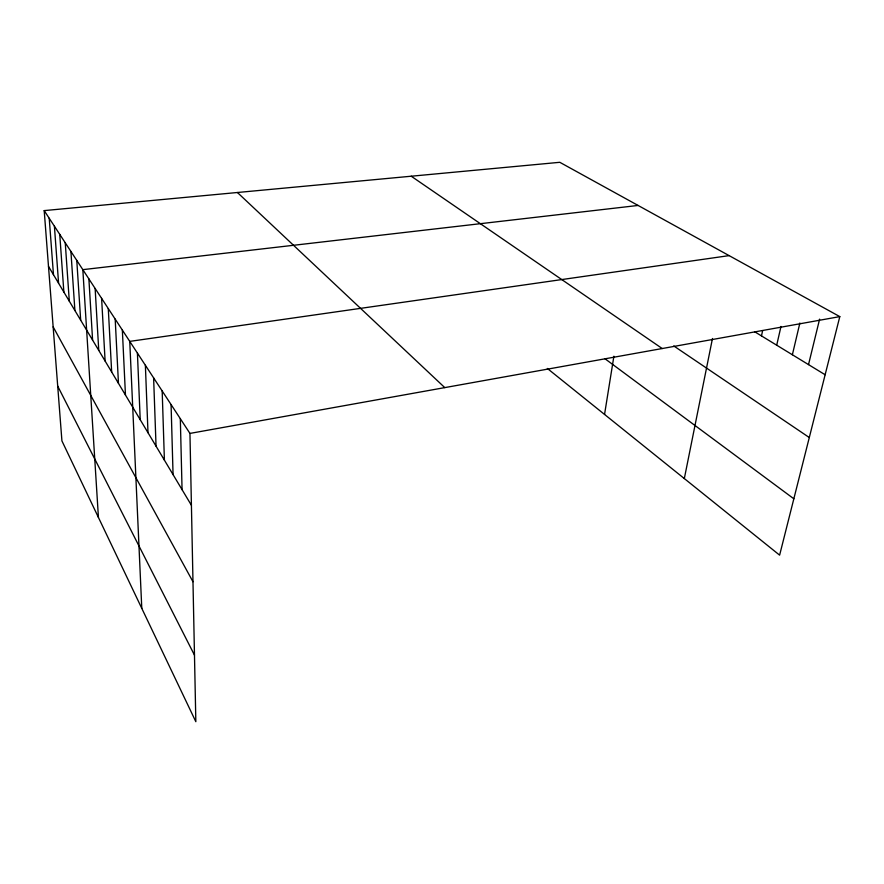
<?xml version="1.0" encoding="UTF-8"?>
<svg xmlns="http://www.w3.org/2000/svg" width="884" height="884" viewBox="0 0 884 884"><rect width="100%" height="100%" fill="white"/><g stroke="black" fill="none" stroke-linecap="round" stroke-linejoin="round"><path stroke-width="1.33" d="M604.546 414.441L613.894 356.208M684.326 478.564L712.471 338.484M761.478 335.898L762.649 330.605M776.704 345.191L780.992 326.439M792.373 354.76L799.876 323.014M808.517 364.606L819.612 319.135M44.2 210.602L189.95 433.414L195.839 721.698L61.924 440.906L44.2 210.602L559.793 162.302L839.8 316.616L779.622 555.152L547.329 368.451M189.95 433.414L839.8 316.616M729.112 255.62L129.749 341.39L141.783 608.347M638.082 205.453L82.831 269.653L98.433 517.46M754.638 331.732L825.137 374.75M673.774 345.953L809.302 437.536M411.237 176.225L662.215 348.528M604.888 358.672L793.843 498.786M237.42 192.502L444.785 387.612M48.487 266.371L191.419 505.294M53.151 326.87L192.977 581.738M57.714 386.131L194.48 655.143M49.228 218.293L53.471 274.692M54.41 226.205L58.587 283.256M59.747 234.37L63.869 292.074M65.25 242.78L69.306 301.157M70.919 251.454L74.897 310.527M76.775 260.415L80.676 320.174M88.886 278.913L92.599 340.108M95.14 288.482L98.754 350.407M101.605 298.361L105.108 361.026M108.29 308.582L111.671 371.998M115.196 319.135L118.456 383.324M122.346 330.075L125.462 395.049M137.418 353.114L140.213 419.712M145.374 365.269L147.993 432.707M153.617 377.877L156.048 446.166M162.181 390.971L164.402 460.133M171.076 404.574L173.065 474.62M180.325 418.707L182.06 489.67"/></g></svg>
